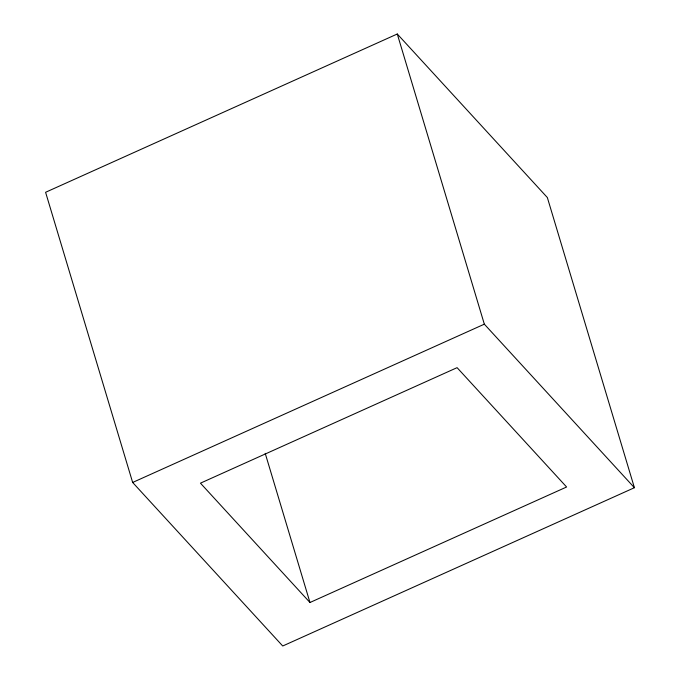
<?xml version="1.0" encoding="UTF-8"?>
<svg xmlns="http://www.w3.org/2000/svg" width="680" height="680" viewBox="0 0 680 680"><rect width="100%" height="100%" fill="white"/><g stroke="black" fill="none" stroke-linecap="round" stroke-linejoin="round"><path stroke-width="1.02" d="M397.281 34L45.594 192.287L132.651 482.46L282.719 646L634.406 487.713L547.349 197.54L397.281 34L484.338 324.173L634.406 487.713M132.651 482.46L484.338 324.173M309.969 602.505L566.601 486.999L457.087 367.659L200.456 483.165L309.969 602.505L265.217 453.364"/></g></svg>
